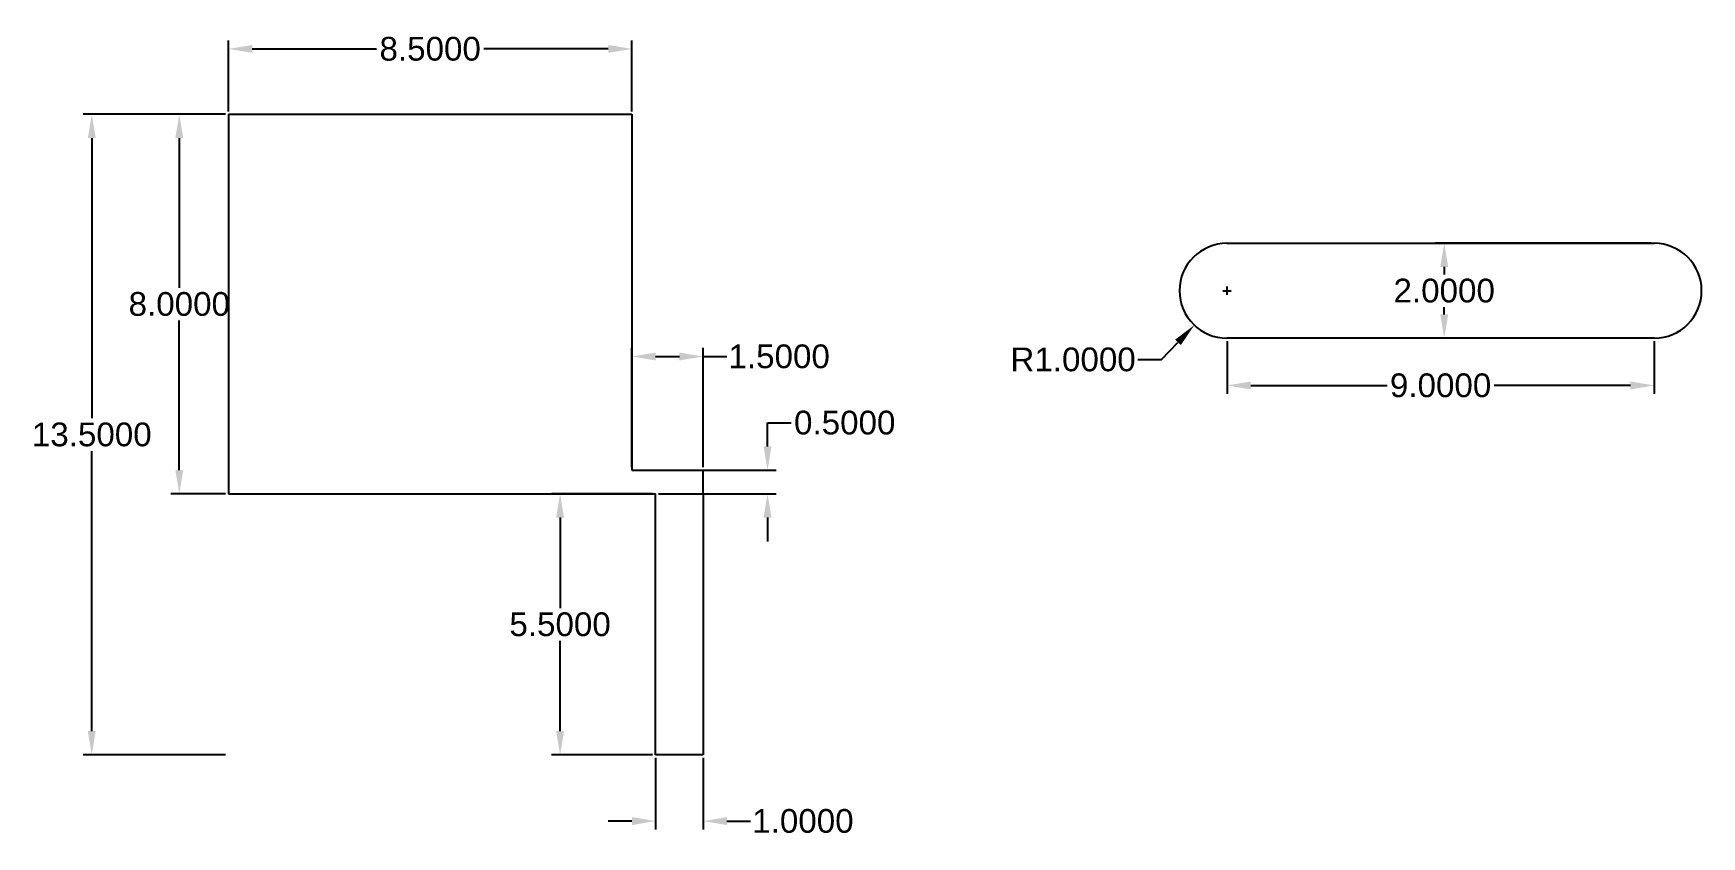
# Model space of a CAD drawing. Header units: millimetres. Extents: x 7.4 to 42.5, y 24.9 to 41.9.
import ezdxf

# ---------------------------------------------------------------- set-up
doc = ezdxf.new("R2010")
doc.units = ezdxf.units.MM
doc.header["$MEASUREMENT"] = 0
for name, color, linetype in [('dimensiuni', 240, 'Continuous'), ('gauri aer', 50, 'Continuous'), ('inel', 140, 'Continuous')]:
    doc.layers.add(name, color=color, linetype=linetype)
doc.styles.get("Standard").update_dxf_attribs({"font": 'arial.ttf'})
doc.dimstyles.get("Standard").update_dxf_attribs({"dimtxt": 0.5, "dimasz": 0.5, "dimexe": 0.18, "dimexo": 0.0625, "dimgap": 0.09, "dimtad": 0, "dimtih": 1, "dimtoh": 1, "dimdec": 4, "dimzin": 0, "dimdsep": 46, "dimtxsty": 'Standard', "dimcen": 0.09, "dimadec": 0, "dimazin": 0, "dimtfac": 1, "dimtdec": 4, "dimtofl": 0, "dimtmove": 0, "dimatfit": 3, "dimfxl": 1, "dimtolj": 1, "dimtzin": 0, "dimarcsym": 0})

# ---------------------------------------------------------------- blocks, each defined once
blk = doc.blocks.new('*D1')
at = {"layer": 'Defpoints', "color": 0, "transparency": 16777216}
for p in [(19.973, 41.537), (11.473, 40.159), (19.973, 40.159)]:
    blk.add_point(p, dxfattribs=at)
at = {"layer": 'dimensiuni', "color": 0, "lineweight": -2, "transparency": 16777216}
for p, q in [((11.473, 40.221), (11.473, 41.717)), ((11.973, 41.537), (14.595, 41.537)), ((19.473, 41.537), (16.85, 41.537)), ((19.973, 40.221), (19.973, 41.717))]:
    blk.add_line(p, q, dxfattribs=at)
at = {"layer": 'dimensiuni', "color": 0, "transparency": 16777216}
for points in [[(11.973, 41.62), (11.973, 41.454), (11.473, 41.537)], [(19.473, 41.62), (19.473, 41.454), (19.973, 41.537)]]:
    blk.add_solid(points, dxfattribs=at)
at = {"layer": 'dimensiuni', "color": 0, "transparency": 16777216, "insert": (15.723, 41.537), "char_height": 0.5, "attachment_point": 5}
blk.add_mtext('\\A1;8.5000', dxfattribs=at)
blk = doc.blocks.new('*D2')
at = {"layer": 'Defpoints', "color": 0, "transparency": 16777216}
for p in [(11.473, 40.159), (10.437, 32.159), (11.473, 32.159)]:
    blk.add_point(p, dxfattribs=at)
at = {"layer": 'dimensiuni', "color": 0, "lineweight": -2, "transparency": 16777216}
for p, q in [((11.41, 40.159), (10.257, 40.159)), ((10.437, 39.659), (10.437, 36.504)), ((10.437, 32.659), (10.437, 35.814)), ((11.41, 32.159), (10.257, 32.159))]:
    blk.add_line(p, q, dxfattribs=at)
at = {"layer": 'dimensiuni', "color": 0, "transparency": 16777216}
for points in [[(10.354, 39.659), (10.52, 39.659), (10.437, 40.159)], [(10.354, 32.659), (10.52, 32.659), (10.437, 32.159)]]:
    blk.add_solid(points, dxfattribs=at)
at = {"layer": 'dimensiuni', "color": 0, "transparency": 16777216, "insert": (10.437, 36.159), "char_height": 0.5, "attachment_point": 5}
blk.add_mtext('\\A1;8.0000', dxfattribs=at)
blk = doc.blocks.new('*D3')
at = {"layer": 'Defpoints', "color": 0, "transparency": 16777216}
for p in [(20.473, 26.659), (21.473, 26.659), (21.473, 25.264)]:
    blk.add_point(p, dxfattribs=at)
at = {"layer": 'dimensiuni', "color": 0, "lineweight": -2, "transparency": 16777216}
for p, q in [((20.473, 26.596), (20.473, 25.084)), ((21.473, 26.596), (21.473, 25.084)), ((19.973, 25.264), (19.473, 25.264)), ((21.973, 25.264), (22.473, 25.264))]:
    blk.add_line(p, q, dxfattribs=at)
at = {"layer": 'dimensiuni', "color": 0, "transparency": 16777216}
for points in [[(19.973, 25.347), (19.973, 25.18), (20.473, 25.264)], [(21.973, 25.347), (21.973, 25.18), (21.473, 25.264)]]:
    blk.add_solid(points, dxfattribs=at)
at = {"layer": 'dimensiuni', "color": 0, "transparency": 16777216, "insert": (23.576, 25.264), "char_height": 0.5, "attachment_point": 5}
blk.add_mtext('\\A1;1.0000', dxfattribs=at)
blk = doc.blocks.new('*D4')
at = {"layer": 'Defpoints', "color": 0, "transparency": 16777216}
for p in [(21.473, 35.055), (19.973, 32.659), (21.473, 32.659)]:
    blk.add_point(p, dxfattribs=at)
at = {"layer": 'dimensiuni', "color": 0, "lineweight": -2, "transparency": 16777216}
for p, q in [((19.973, 32.721), (19.973, 35.235)), ((21.473, 32.721), (21.473, 35.235)), ((20.473, 35.055), (20.973, 35.055)), ((21.473, 35.055), (21.973, 35.055))]:
    blk.add_line(p, q, dxfattribs=at)
at = {"layer": 'dimensiuni', "color": 0, "transparency": 16777216}
for points in [[(20.473, 35.138), (20.473, 34.972), (19.973, 35.055)], [(20.973, 35.138), (20.973, 34.972), (21.473, 35.055)]]:
    blk.add_solid(points, dxfattribs=at)
at = {"layer": 'dimensiuni', "color": 0, "transparency": 16777216, "insert": (23.076, 35.055), "char_height": 0.5, "attachment_point": 5}
blk.add_mtext('\\A1;1.5000', dxfattribs=at)
blk = doc.blocks.new('*D5')
at = {"layer": 'Defpoints', "color": 0, "transparency": 16777216}
for p in [(20.473, 32.659), (22.83, 32.659), (20.473, 32.159)]:
    blk.add_point(p, dxfattribs=at)
at = {"layer": 'dimensiuni', "color": 0, "lineweight": -2, "transparency": 16777216}
for p, q in [((22.83, 33.159), (22.83, 33.659)), ((22.83, 33.659), (23.33, 33.659)), ((20.535, 32.659), (23.01, 32.659)), ((20.535, 32.159), (23.01, 32.159)), ((22.83, 31.659), (22.83, 31.159))]:
    blk.add_line(p, q, dxfattribs=at)
at = {"layer": 'dimensiuni', "color": 0, "transparency": 16777216}
for points in [[(22.747, 33.159), (22.914, 33.159), (22.83, 32.659)], [(22.747, 31.659), (22.914, 31.659), (22.83, 32.159)]]:
    blk.add_solid(points, dxfattribs=at)
at = {"layer": 'dimensiuni', "color": 0, "transparency": 16777216, "insert": (24.457, 33.659), "char_height": 0.5, "attachment_point": 5}
blk.add_mtext('\\A1;0.5000', dxfattribs=at)
blk = doc.blocks.new('*D6')
at = {"layer": 'Defpoints', "color": 0, "transparency": 16777216}
for p in [(11.473, 40.159), (8.593, 26.659), (11.473, 26.659)]:
    blk.add_point(p, dxfattribs=at)
at = {"layer": 'dimensiuni', "color": 0, "lineweight": -2, "transparency": 16777216}
for p, q in [((11.41, 40.159), (8.413, 40.159)), ((8.593, 39.659), (8.593, 33.754)), ((8.593, 27.159), (8.593, 33.063)), ((11.41, 26.659), (8.413, 26.659))]:
    blk.add_line(p, q, dxfattribs=at)
at = {"layer": 'dimensiuni', "color": 0, "transparency": 16777216}
for points in [[(8.51, 39.659), (8.677, 39.659), (8.593, 40.159)], [(8.51, 27.159), (8.677, 27.159), (8.593, 26.659)]]:
    blk.add_solid(points, dxfattribs=at)
at = {"layer": 'dimensiuni', "color": 0, "transparency": 16777216, "insert": (8.593, 33.409), "char_height": 0.5, "attachment_point": 5}
blk.add_mtext('\\A1;13.5000', dxfattribs=at)
blk = doc.blocks.new('*D7')
at = {"layer": 'Defpoints', "color": 0, "transparency": 16777216}
for p in [(20.473, 32.159), (18.46, 26.659), (20.473, 26.659)]:
    blk.add_point(p, dxfattribs=at)
at = {"layer": 'dimensiuni', "color": 0, "lineweight": -2, "transparency": 16777216}
for p, q in [((20.41, 32.159), (18.28, 32.159)), ((18.46, 31.659), (18.46, 29.754)), ((18.46, 27.159), (18.46, 29.064)), ((20.41, 26.659), (18.28, 26.659))]:
    blk.add_line(p, q, dxfattribs=at)
at = {"layer": 'dimensiuni', "color": 0, "transparency": 16777216}
for points in [[(18.377, 31.659), (18.544, 31.659), (18.46, 32.159)], [(18.377, 27.159), (18.544, 27.159), (18.46, 26.659)]]:
    blk.add_solid(points, dxfattribs=at)
at = {"layer": 'dimensiuni', "color": 0, "transparency": 16777216, "insert": (18.46, 29.409), "char_height": 0.5, "attachment_point": 5}
blk.add_mtext('\\A1;5.5000', dxfattribs=at)
blk = doc.blocks.new('*D8')
at = {"layer": 'Defpoints', "color": 0, "transparency": 16777216}
for p in [(32.511, 36.441), (31.822, 35.715)]:
    blk.add_point(p, dxfattribs=at)
at = {"layer": 'dimensiuni', "color": 0, "lineweight": -2, "transparency": 16777216}
for p, q in [((32.421, 36.441), (32.601, 36.441)), ((32.511, 36.351), (32.511, 36.531)), ((31.134, 34.99), (31.478, 35.353)), ((30.634, 34.99), (31.134, 34.99))]:
    blk.add_line(p, q, dxfattribs=at)
at = {"layer": 'dimensiuni', "color": 0, "transparency": 16777216}
blk.add_solid([(31.418, 35.41), (31.538, 35.295), (31.822, 35.715)], dxfattribs=at)
at = {"layer": 'dimensiuni', "color": 0, "transparency": 16777216, "insert": (29.268, 34.99), "char_height": 0.5, "attachment_point": 5}
blk.add_mtext('\\A1;R1.0000', dxfattribs=at)
blk = doc.blocks.new('*D9')
at = {"layer": 'Defpoints', "color": 0, "transparency": 16777216}
for p in [(32.511, 35.441), (41.511, 35.441), (41.511, 34.445)]:
    blk.add_point(p, dxfattribs=at)
at = {"layer": 'dimensiuni', "color": 0, "lineweight": -2, "transparency": 16777216}
for p, q in [((32.511, 35.378), (32.511, 34.265)), ((41.511, 35.378), (41.511, 34.265)), ((33.011, 34.445), (35.884, 34.445)), ((41.011, 34.445), (38.138, 34.445))]:
    blk.add_line(p, q, dxfattribs=at)
at = {"layer": 'dimensiuni', "color": 0, "transparency": 16777216}
for points in [[(33.011, 34.528), (33.011, 34.361), (32.511, 34.445)], [(41.011, 34.528), (41.011, 34.361), (41.511, 34.445)]]:
    blk.add_solid(points, dxfattribs=at)
at = {"layer": 'dimensiuni', "color": 0, "transparency": 16777216, "insert": (37.011, 34.445), "char_height": 0.5, "attachment_point": 5}
blk.add_mtext('\\A1;9.0000', dxfattribs=at)
blk = doc.blocks.new('*D10')
at = {"layer": 'Defpoints', "color": 0, "transparency": 16777216}
for p in [(37.087, 37.441), (41.511, 37.441), (41.511, 35.441)]:
    blk.add_point(p, dxfattribs=at)
at = {"layer": 'dimensiuni', "color": 0, "lineweight": -2, "transparency": 16777216}
for p, q in [((41.448, 37.441), (36.907, 37.441)), ((37.087, 36.941), (37.087, 36.786)), ((37.087, 35.941), (37.087, 36.096)), ((41.448, 35.441), (36.907, 35.441))]:
    blk.add_line(p, q, dxfattribs=at)
at = {"layer": 'dimensiuni', "color": 0, "transparency": 16777216}
for points in [[(37.004, 36.941), (37.171, 36.941), (37.087, 37.441)], [(37.004, 35.941), (37.171, 35.941), (37.087, 35.441)]]:
    blk.add_solid(points, dxfattribs=at)
at = {"layer": 'dimensiuni', "color": 0, "transparency": 16777216, "insert": (37.087, 36.441), "char_height": 0.5, "attachment_point": 5}
blk.add_mtext('\\A1;2.0000', dxfattribs=at)

msp = doc.modelspace()

# ---------------------------------------------------------------- linework, layer by layer
at = {"layer": 'gauri aer'}
for p, q in [((32.51056, 37.44083), (41.51056, 37.44083)), ((41.51056, 35.44083), (32.51056, 35.44083))]:
    msp.add_line(p, q, dxfattribs=at)
for centre, start, end in [((32.51056, 36.44083), 90, 270), ((41.51056, 36.44083), 270, 90)]:
    msp.add_arc(centre, 1, start, end, dxfattribs=at)
at = {"layer": 'inel'}
for p, q in [((11.47284, 40.15893), (11.47284, 32.15893)), ((11.47284, 40.15893), (19.97284, 40.15893)), ((19.97284, 40.15893), (19.97284, 32.65893)), ((19.97284, 32.65893), (21.47284, 32.65893)), ((21.47284, 32.15893), (21.47284, 32.65893)), ((11.47284, 32.15893), (20.47284, 32.15893)), ((20.47284, 26.65893), (20.47284, 32.15893)), ((21.47284, 32.15893), (21.47284, 26.65893)), ((21.47284, 26.65893), (20.47284, 26.65893))]:
    msp.add_line(p, q, dxfattribs=at)

# ---------------------------------------------------------------- dimensions: what is measured, and where the dimension line sits
at = {"layer": 'dimensiuni'}
for base, p1, p2, picture, middle in [((19.97284, 41.53688), (11.47284, 40.15893), (19.97284, 40.15893), '*D1', (15.72284, 41.53688)), ((21.47284, 35.05492), (19.97284, 32.65893), (21.47284, 32.65893), '*D4', (23.07631, 35.05492)), ((41.51056, 34.44452), (32.51056, 35.44083), (41.51056, 35.44083), '*D9', (37.01056, 34.44452)), ((21.47284, 25.26375), (20.47284, 26.65893), (21.47284, 26.65893), '*D3', (23.57631, 25.26375))]:
    dim = msp.add_linear_dim(base=base, p1=p1, p2=p2, dimstyle='Standard', dxfattribs=at)
    dim.commit()
    dim.dimension.update_dxf_attribs({"geometry": picture, "text_midpoint": middle})
for base, p1, p2, picture, middle in [((8.59317, 26.65893), (11.47284, 40.15893), (11.47284, 26.65893), '*D6', (8.59317, 33.40893)), ((10.43685, 32.15893), (11.47284, 40.15893), (11.47284, 32.15893), '*D2', (10.43685, 36.15893)), ((37.08745, 37.44083), (41.51056, 35.44083), (41.51056, 37.44083), '*D10', (37.08745, 36.44083)), ((22.83048, 32.65893), (20.47284, 32.15893), (20.47284, 32.65893), '*D5', (24.45749, 33.65893)), ((18.46028, 26.65893), (20.47284, 32.15893), (20.47284, 26.65893), '*D7', (18.46028, 29.40893))]:
    dim = msp.add_linear_dim(base=base, p1=p1, p2=p2, angle=90, dimstyle='Standard', dxfattribs=at)
    dim.commit()
    dim.dimension.update_dxf_attribs({"geometry": picture, "text_midpoint": middle})
dim = msp.add_radius_dim(center=(32.51056, 36.44083), mpoint=(31.82221, 35.71545), dimstyle='Standard', dxfattribs=at)
dim.commit()
dim.dimension.update_dxf_attribs({"geometry": '*D8', "text_midpoint": (29.2676, 34.99006)})

doc.saveas('drawing.dxf')
